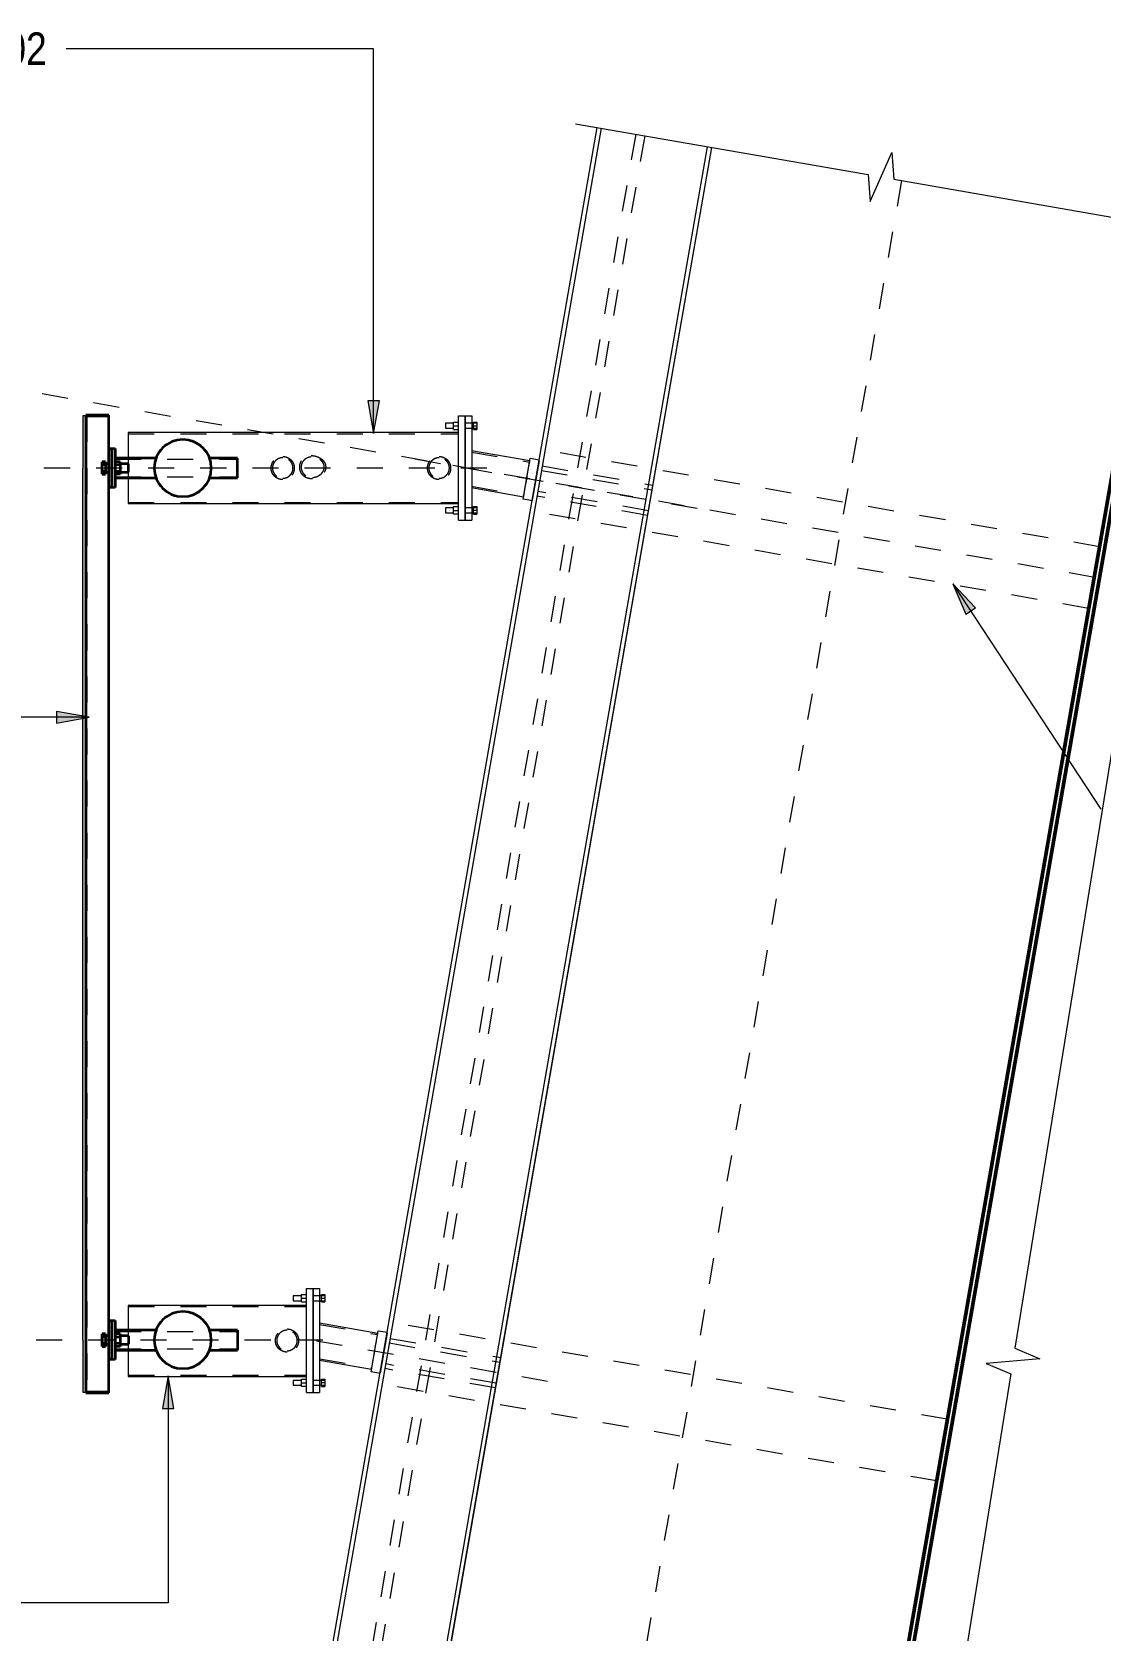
# Model space of a CAD drawing. Header units: metres. Extents: x -1116 to -1094, y 3 to 543.
# Drawn here: x -1101.18 to -1097.09, y 537.15 to 543.29 of the extents above; entities that cross this region are included whole.
import ezdxf

# ---------------------------------------------------------------- set-up
doc = ezdxf.new("R2010")
doc.units = ezdxf.units.M
for name, pattern in [('Dot_Section Line', [0.02, 0, -0.02]), ('JacobsCenter', [0.015, 0.009, -0.0015, 0.003, -0.0015]), ('JacobsDash', [0.0045, 0.003, -0.0015])]:
    doc.linetypes.add(name, pattern=pattern)
doc.layers.get('Defpoints').update_dxf_attribs({"color": 41})
for name, color, linetype, lineweight in [('A-ANNO-DIMS', 7, 'Continuous', 9), ('A-DETL', 7, 'Continuous', 13), ('A-DETL-GENF', 7, 'Continuous', 9), ('A-GENM', 7, 'Continuous', 35), ('A-SIGN', 7, 'Continuous', 9), ('A-WALL', 7, 'Continuous', 50), ('G-ANNO-TEXT', 7, 'Continuous', 9), ('S-BEAM', 7, 'Continuous', 50), ('S-BEAM-HDLN', 7, 'JacobsDash', 18), ('S-FSTN', 7, 'Continuous', 18)]:
    doc.layers.add(name, color=color, linetype=linetype, lineweight=lineweight)
doc.layers.add('G-ANNO-SYMB', color=7, linetype='Continuous', lineweight=35, true_color=0x0080ff)
doc.styles.add('Arial Narrow', font='ARIALN.TTF', dxfattribs={"height": 0.125})
doc.dimstyles.new('Dimension_Standard_T_REO', dxfattribs={"dimscale": 0.3048, "dimtxt": 0.127929, "dimasz": 0.410105, "dimexe": 0.492126, "dimexo": 0.0625, "dimgap": 0.164042, "dimtad": 1, "dimdec": 0, "dimlfac": 1000, "dimzin": 0, "dimdsep": 46, "dimtxsty": 'Arial Narrow', "dimsah": 1, "dimcen": 0.09, "dimaunit": 1, "dimadec": 4, "dimazin": 0, "dimtfac": 1, "dimtdec": 4, "dimtix": 1, "dimtmove": 2, "dimatfit": 3, "dimfxl": 0.492126, "dimfxlon": 1, "dimtvp": 1, "dimtolj": 1, "dimtzin": 0, "dimlwd": 25, "dimlwe": 25, "dimarcsym": 2})

# ---------------------------------------------------------------- blocks, each defined once
blk = doc.blocks.new('06_SFR_GCT_Girder_SuperT_BR08Edge_CS - Super T - 1815-6266069-DRG-2873201 - PLAN - SINAGE FRAME AT NORTH SIDE')
at = {"layer": 'S-BEAM', "color": 254, "true_color": 0xe1e1e1}
blk.add_line((-1134.032, 542.5416), (-1135.5277, 533.9564), dxfattribs=at)
blk = doc.blocks.new('North_Wall - North_Wall-6845343-DRG-2873201 - PLAN - SINAGE FRAME AT NORTH SIDE')
at = {"layer": 'A-WALL', "lineweight": 13}
for p, q in [((224.1952, 1236.7649), (232.8764, 1237.5244)), ((232.8777, 1237.5095), (224.1966, 1236.75)), ((224.2327, 1236.3365), (232.9139, 1237.096)), ((232.9152, 1237.0811), (224.234, 1236.3216)), ((232.9152, 1237.081), (224.234, 1236.3215))]:
    blk.add_line(p, q, dxfattribs=at)
blk = doc.blocks.new('T2D_STATIC SIGN BRACKET BR_08 _3750 WX2700 H_ - SIGN BRACKET 400x400-7293269-DRG-2873201 - PLAN - SINAGE FRAME AT NORTH SIDE')
at = {"layer": 'A-GENM'}
for p, q in [((-1138.1573, 541.814), (-1138.1573, 541.811)), ((-1138.1128, 541.814), (-1138.1573, 541.814)), ((-1138.1573, 541.811), (-1138.1128, 541.811)), ((-1138.1572, 541.811), (-1138.1572, 538.063)), ((-1138.0683, 541.814), (-1138.1128, 541.814)), ((-1138.1128, 541.811), (-1138.095, 541.811)), ((-1138.0926, 541.811), (-1138.095, 541.811)), ((-1138.0926, 541.811), (-1138.079, 541.811)), ((-1138.077, 541.811), (-1138.079, 541.811)), ((-1138.077, 541.811), (-1138.0699, 541.811)), ((-1138.0683, 541.811), (-1138.0695, 541.811)), ((-1138.0683, 541.811), (-1138.0683, 541.814)), ((-1138.0683, 541.686), (-1138.0683, 541.811)), ((-1138.0684, 541.536), (-1138.0684, 541.686)), ((-1138.0684, 541.686), (-1138.0564, 541.686)), ((-1138.0564, 541.536), (-1138.0564, 541.686)), ((-1138.0564, 541.686), (-1138.0444, 541.686)), ((-1138.0564, 541.686), (-1138.0564, 541.536)), ((-1138.0444, 541.686), (-1138.0444, 541.536)), ((-1138.0944, 541.6229), (-1138.0944, 541.6349)), ((-1138.0817, 541.6349), (-1138.0944, 541.6349)), ((-1138.0684, 541.627), (-1138.0944, 541.627)), ((-1138.0944, 541.599), (-1138.0944, 541.6229)), ((-1138.0817, 541.6229), (-1138.0944, 541.6229)), ((-1138.0817, 541.6349), (-1138.0817, 541.6229)), ((-1138.0817, 541.6229), (-1138.0817, 541.599)), ((-1137.8869, 541.649), (-1138.0444, 541.649)), ((-1138.0253, 541.6349), (-1138.0444, 541.6349)), ((-1138.0253, 541.6229), (-1138.0444, 541.6229)), ((-1138.0253, 541.6349), (-1138.0253, 541.6229)), ((-1137.9936, 541.627), (-1138.0253, 541.627)), ((-1138.0253, 541.6229), (-1138.0253, 541.599)), ((-1137.9936, 541.595), (-1137.9936, 541.627)), ((-1137.5753, 541.649), (-1137.6828, 541.649)), ((-1137.5753, 541.5729), (-1137.5753, 541.649)), ((-1138.0944, 541.587), (-1138.0944, 541.599)), ((-1138.0817, 541.599), (-1138.0944, 541.599)), ((-1138.0944, 541.595), (-1138.0684, 541.595)), ((-1138.0944, 541.587), (-1138.0817, 541.587)), ((-1138.0817, 541.599), (-1138.0817, 541.587)), ((-1138.0444, 541.599), (-1138.0253, 541.599)), ((-1138.0253, 541.587), (-1138.0444, 541.587)), ((-1138.0444, 541.5729), (-1137.8869, 541.5729)), ((-1138.0253, 541.599), (-1138.0253, 541.587)), ((-1138.0253, 541.595), (-1137.9936, 541.595)), ((-1137.6828, 541.5729), (-1137.5753, 541.5729)), ((-1138.0564, 541.536), (-1138.0684, 541.536)), ((-1138.0683, 538.338), (-1138.0683, 541.536)), ((-1138.0444, 541.536), (-1138.0564, 541.536)), ((-1138.0684, 538.188), (-1138.0684, 538.338)), ((-1138.0684, 538.338), (-1138.0564, 538.338)), ((-1138.0564, 538.188), (-1138.0564, 538.338)), ((-1138.0564, 538.338), (-1138.0444, 538.338)), ((-1138.0564, 538.338), (-1138.0564, 538.188)), ((-1138.0444, 538.338), (-1138.0444, 538.188)), ((-1138.0444, 538.338), (-1138.0444, 538.338)), ((-1138.0944, 538.2749), (-1138.0944, 538.2869)), ((-1138.0817, 538.2869), (-1138.0944, 538.2869)), ((-1138.0684, 538.279), (-1138.0944, 538.279)), ((-1138.0944, 538.251), (-1138.0944, 538.2749)), ((-1138.0817, 538.2749), (-1138.0944, 538.2749)), ((-1138.0944, 538.239), (-1138.0944, 538.251)), ((-1138.0817, 538.251), (-1138.0944, 538.251)), ((-1138.0944, 538.247), (-1138.0684, 538.247)), ((-1138.0817, 538.2869), (-1138.0817, 538.2749)), ((-1138.0817, 538.2749), (-1138.0817, 538.251)), ((-1138.0817, 538.251), (-1138.0817, 538.239)), ((-1137.8869, 538.301), (-1138.0444, 538.301)), ((-1138.0253, 538.2869), (-1138.0444, 538.2869)), ((-1138.0253, 538.2749), (-1138.0444, 538.2749)), ((-1138.0444, 538.251), (-1138.0253, 538.251)), ((-1138.0253, 538.2869), (-1138.0253, 538.2749)), ((-1137.9936, 538.279), (-1138.0253, 538.279)), ((-1138.0253, 538.2749), (-1138.0253, 538.251)), ((-1138.0253, 538.251), (-1138.0253, 538.239)), ((-1138.0253, 538.247), (-1137.9936, 538.247)), ((-1137.5753, 538.301), (-1137.6828, 538.301)), ((-1138.0944, 538.239), (-1138.0817, 538.239)), ((-1138.0564, 538.188), (-1138.0684, 538.188)), ((-1138.0683, 538.063), (-1138.0683, 538.188)), ((-1138.0444, 538.188), (-1138.0564, 538.188)), ((-1138.0253, 538.239), (-1138.0444, 538.239)), ((-1138.0444, 538.2249), (-1137.8869, 538.2249)), ((-1138.0444, 538.188), (-1138.0444, 538.188)), ((-1137.6828, 538.2249), (-1137.5753, 538.2249)), ((-1138.1574, 538.063), (-1138.1574, 538.06)), ((-1138.1129, 538.063), (-1138.1574, 538.063)), ((-1138.1574, 538.06), (-1138.1129, 538.06)), ((-1138.1129, 538.06), (-1138.0684, 538.06)), ((-1138.095, 538.063), (-1138.1128, 538.063)), ((-1138.0951, 538.063), (-1138.0926, 538.063)), ((-1138.079, 538.063), (-1138.0926, 538.063)), ((-1138.0791, 538.063), (-1138.0769, 538.063)), ((-1138.0699, 538.063), (-1138.0769, 538.063)), ((-1138.0695, 538.063), (-1138.0683, 538.063)), ((-1138.0684, 538.06), (-1138.0684, 538.063))]:
    blk.add_line(p, q, dxfattribs=at)
for centre, radius, start, end in [((-1137.7848, 541.611), 0.1096, 90, 270), ((-1137.7848, 541.611), 0.1095, 140.77924, 146.30687), ((-1137.7848, 541.611), 0.1095, 123.69313, 129.22076), ((-1137.7848, 541.611), 0.1095, 106.87444, 111.34895), ((-1137.7848, 541.611), 0.1096, 270, 90), ((-1137.7848, 541.611), 0.1095, 68.65105, 73.12556), ((-1137.7848, 541.611), 0.1095, 50.77924, 56.30687), ((-1137.7848, 541.611), 0.1096, 33.69313, 39.22076), ((-1137.7848, 541.611), 0.1095, 158.65105, 163.12556), ((-1137.7848, 541.611), 0.1096, 16.87444, 21.34895), ((-1137.7848, 541.611), 0.1095, 196.87444, 201.34895), ((-1137.7848, 541.611), 0.1096, 338.65105, 343.12556), ((-1137.7848, 541.611), 0.1096, 213.69313, 219.22076), ((-1137.7848, 541.611), 0.1096, 230.77924, 236.30687), ((-1137.7848, 541.611), 0.1096, 248.65105, 253.12556), ((-1137.7848, 541.611), 0.1096, 286.87444, 291.34895), ((-1137.7848, 541.611), 0.1095, 303.69313, 309.22076), ((-1137.7848, 541.611), 0.1096, 320.77924, 326.30687), ((-1137.7848, 538.263), 0.1096, 90, 270), ((-1137.7848, 538.263), 0.1096, 106.87444, 111.34895), ((-1137.7848, 538.263), 0.1096, 270, 90), ((-1137.7848, 538.263), 0.1096, 68.65105, 73.12556), ((-1137.7848, 538.263), 0.1096, 140.77924, 146.30687), ((-1137.7848, 538.263), 0.1096, 123.69313, 129.22076), ((-1137.7848, 538.263), 0.1096, 50.77924, 56.30687), ((-1137.7848, 538.263), 0.1095, 33.69313, 39.22076), ((-1137.7848, 538.263), 0.1096, 158.65105, 163.12556), ((-1137.7848, 538.263), 0.1095, 16.87444, 21.34895), ((-1137.7848, 538.263), 0.1095, 196.87444, 201.34895), ((-1137.7848, 538.263), 0.1096, 213.69313, 219.22076), ((-1137.7848, 538.263), 0.1095, 320.77924, 326.30687), ((-1137.7848, 538.263), 0.1096, 338.65105, 343.12556), ((-1137.7848, 538.263), 0.1096, 230.77924, 236.30687), ((-1137.7848, 538.263), 0.1095, 248.65105, 253.12556), ((-1137.7848, 538.263), 0.1095, 286.87444, 291.34895), ((-1137.7848, 538.263), 0.1095, 303.69313, 309.22076)]:
    blk.add_arc(centre, radius, start, end, dxfattribs=at)
for centre, major_axis in [((-1137.9936, 538.263), (0, 0.016)), ((-1137.5753, 538.263), (0, 0.038)), ((-1137.5752, 538.263), (0, 0.0381))]:
    blk.add_ellipse(centre, major_axis=major_axis, ratio=0.000064, start_param=0, end_param=3.141593, dxfattribs=at)
at = {"layer": 'S-BEAM-HDLN'}
for p, q in [((-1138.1527, 541.811), (-1138.1527, 538.063)), ((-1138.0728, 541.811), (-1138.0728, 538.063)), ((-1138.0444, 541.6445), (-1137.5753, 541.6445)), ((-1138.0444, 541.5774), (-1137.5753, 541.5774)), ((-1138.0444, 538.2965), (-1137.5753, 538.2965)), ((-1137.5752, 538.2965), (-1137.5752, 538.2965)), ((-1138.0444, 538.2294), (-1137.5753, 538.2294)), ((-1137.5752, 538.2294), (-1137.5752, 538.2294))]:
    blk.add_line(p, q, dxfattribs=at)
blk = doc.blocks.new('WGA22_Str_Fra_Steel_CHS - 139_7x5 CHS-8730361-DRG-2873201 - PLAN - SINAGE FRAME AT NORTH SIDE')
at = {"layer": 'S-BEAM-HDLN', "lineweight": 13}
for p, q in [((-1137.2598, 538.3229), (-1137.0373, 538.2841)), ((-1137.2598, 538.1912), (-1137.0595, 538.1563))]:
    blk.add_line(p, q, dxfattribs=at)
blk = doc.blocks.new('Column Base Plate-4 Hole - 25mm-6948208-DRG-2873201 - PLAN - SINAGE FRAME AT NORTH SIDE')
at = {"layer": 'S-FSTN', "lineweight": 13}
for p, q in [((-1137.2848, 538.0614), (-1137.2848, 538.4614)), ((-1137.2848, 538.4614), (-1137.2598, 538.4614)), ((-1137.2598, 538.4614), (-1137.2598, 538.0614)), ((-1137.2848, 538.0614), (-1137.2598, 538.0614))]:
    blk.add_line(p, q, dxfattribs=at)
blk = doc.blocks.new('WGA22_Str_Fra_Steel_CHS - 273_1x4_8 CHS-7775142-DRG-2873201 - PLAN - SINAGE FRAME AT NORTH SIDE')
at = {"layer": 'S-BEAM-HDLN', "lineweight": 13}
for p, q in [((0.3496, 0.1317), (-0.3343, 0.1317)), ((0.3496, -0.1318), (-0.3343, -0.1318))]:
    blk.add_line(p, q, dxfattribs=at)
blk = doc.blocks.new('WGA22_Str_Fra_Steel_CHS - 139_7x5 CHS-V2-DRG-2873201 - PLAN - SINAGE FRAME AT NORTH SIDE')
at = {"layer": 'S-BEAM-HDLN', "lineweight": 13}
for p, q in [((-1136.6763, 541.6724), (-1136.4537, 541.6336)), ((-1136.6763, 541.5408), (-1136.476, 541.5059))]:
    blk.add_line(p, q, dxfattribs=at)
blk = doc.blocks.new('WGA22_Str_Fra_Steel_CHS - 273_1x4_8 CHS-7775143-DRG-2873201 - PLAN - SINAGE FRAME AT NORTH SIDE')
at = {"layer": 'S-BEAM-HDLN', "lineweight": 13}
for p, q in [((0.6408, 0.1317), (-0.6271, 0.1317)), ((0.6408, -0.1318), (-0.6271, -0.1318))]:
    blk.add_line(p, q, dxfattribs=at)
blk = doc.blocks.new('N5S-AWS-001 SIGN3 - N5S-AWS-001 SIGN-9283896-DRG-2873201 - PLAN - SINAGE FRAME AT NORTH SIDE')
at = {"layer": 'A-SIGN', "true_color": 0xc0c0c0}
for points in [[(213.9002, 1202.5519), (213.9004, 1202.551), (214.0937, 1202.6024), (214.0909, 1202.6124), (213.8978, 1202.5611)], [(210.6645, 1201.692), (210.6648, 1201.6911), (213.9004, 1202.551), (213.8978, 1202.5611), (210.6621, 1201.7012)], [(210.4712, 1201.6406), (210.4715, 1201.6397), (210.6648, 1201.6911), (210.6621, 1201.7012), (210.4688, 1201.6498)]]:
    blk.add_hatch(color=9, dxfattribs=at).paths.add_polyline_path(points)
at = {"layer": 'A-SIGN'}
for p, q in [((214.091, 1202.6125), (213.8978, 1202.5611)), ((213.9004, 1202.551), (214.0937, 1202.6024)), ((214.0937, 1202.6024), (214.091, 1202.6125)), ((210.6621, 1201.7012), (213.8978, 1202.5611)), ((213.9004, 1202.551), (210.6648, 1201.6911)), ((210.6621, 1201.7012), (210.4688, 1201.6498)), ((210.4688, 1201.6498), (210.4715, 1201.6397)), ((210.4715, 1201.6397), (210.6648, 1201.6911))]:
    blk.add_line(p, q, dxfattribs=at)
blk = doc.blocks.new('06_SFR_GCT_Girder_SuperT_BR08Edge_CS - Super T - 1815-6266048-DRG-2873201 - PLAN - SINAGE FRAME AT NORTH SIDE')
at = {"layer": 'S-BEAM', "color": 254, "true_color": 0xe1e1e1}
blk.add_line((-1134.0521, 542.5451), (-1135.5478, 533.9599), dxfattribs=at)
at = {"layer": 'S-BEAM-HDLN', "color": 254, "true_color": 0xe1e1e1}
blk.add_line((-1136.0121, 542.8866), (-1137.5078, 534.3015), dxfattribs=at)
blk = doc.blocks.new('Column Base Plate with Anchors_T2D - 25mm-V3-DRG-2873201 - PLAN - SINAGE FRAME AT NORTH SIDE')
at = {"layer": 'S-FSTN', "lineweight": 13}
for p, q in [((-1137.3289, 538.4334), (-1137.3606, 538.4334)), ((-1137.3606, 538.4334), (-1137.3606, 538.4239)), ((-1137.3289, 538.4239), (-1137.3289, 538.4382)), ((-1137.3289, 538.4382), (-1137.3098, 538.4382)), ((-1137.3098, 538.0614), (-1137.3098, 538.4614)), ((-1137.3098, 538.4614), (-1137.2848, 538.4614)), ((-1137.2848, 538.4614), (-1137.2848, 538.0614)), ((-1137.2398, 538.4334), (-1137.2598, 538.4334)), ((-1137.2525, 538.4239), (-1137.2525, 538.4382)), ((-1137.2525, 538.4382), (-1137.2398, 538.4382)), ((-1137.2398, 538.4382), (-1137.2398, 538.4239)), ((-1137.3606, 538.4239), (-1137.3606, 538.4144)), ((-1137.3606, 538.4144), (-1137.3289, 538.4144)), ((-1137.3289, 538.4097), (-1137.3289, 538.4239)), ((-1137.3289, 538.4239), (-1137.3098, 538.4239)), ((-1137.3289, 538.4097), (-1137.3098, 538.4097)), ((-1137.2598, 538.4144), (-1137.2398, 538.4144)), ((-1137.2525, 538.4097), (-1137.2525, 538.4239)), ((-1137.2525, 538.4239), (-1137.2398, 538.4239)), ((-1137.2525, 538.4097), (-1137.2398, 538.4097)), ((-1137.2398, 538.4239), (-1137.2398, 538.4097)), ((-1137.3289, 538.1084), (-1137.3606, 538.1084)), ((-1137.3606, 538.1084), (-1137.3606, 538.0989)), ((-1137.3606, 538.0989), (-1137.3606, 538.0894)), ((-1137.3606, 538.0894), (-1137.3289, 538.0894)), ((-1137.3289, 538.0989), (-1137.3289, 538.1132)), ((-1137.3289, 538.1132), (-1137.3098, 538.1132)), ((-1137.3289, 538.0847), (-1137.3289, 538.0989)), ((-1137.3289, 538.0989), (-1137.3098, 538.0989)), ((-1137.3098, 538.0847), (-1137.3289, 538.0847)), ((-1137.3098, 538.0614), (-1137.2848, 538.0614)), ((-1137.2398, 538.1084), (-1137.2598, 538.1084)), ((-1137.2598, 538.0894), (-1137.2398, 538.0894)), ((-1137.2525, 538.0989), (-1137.2525, 538.1132)), ((-1137.2525, 538.1132), (-1137.2398, 538.1132)), ((-1137.2525, 538.0847), (-1137.2525, 538.0989)), ((-1137.2398, 538.0989), (-1137.2525, 538.0989)), ((-1137.2525, 538.0847), (-1137.2398, 538.0847)), ((-1137.2398, 538.1132), (-1137.2398, 538.0989)), ((-1137.2398, 538.0989), (-1137.2398, 538.0847))]:
    blk.add_line(p, q, dxfattribs=at)
at = {"layer": 'S-FSTN', "linetype": 'JacobsDash', "lineweight": 13}
for p, q in [((-1137.2599, 538.4334), (-1137.2848, 538.4334)), ((-1137.2848, 538.4144), (-1137.2599, 538.4144)), ((-1137.2599, 538.1084), (-1137.2848, 538.1084)), ((-1137.2848, 538.0894), (-1137.2599, 538.0894))]:
    blk.add_line(p, q, dxfattribs=at)
blk = doc.blocks.new('BREAK LINE - INPUT VIEW SCALE_R13 - Std Break-7820709-DRG-2873201 - PLAN - SINAGE FRAME AT NORTH SIDE')
at = {"layer": 'A-DETL-GENF'}
for p, q in [((1.065, -0.1), (1.115, 0.1)), ((1.115, 0.1), (1.14, 0)), ((-0.1, 0), (1.04, 0)), ((1.14, 0), (2.28, 0)), ((1.04, 0), (1.065, -0.1))]:
    blk.add_line(p, q, dxfattribs=at)
blk = doc.blocks.new('BREAK LINE - INPUT VIEW SCALE_R13 - Std Break-8821772-DRG-2873201 - PLAN - SINAGE FRAME AT NORTH SIDE')
at = {"layer": 'A-DETL-GENF'}
for p, q in [((4.3978, 0.1), (4.3728, 0)), ((4.4478, -0.1), (4.3978, 0.1)), ((4.3728, 0), (-0.1, 0)), ((4.4728, 0), (4.4478, -0.1)), ((8.9456, 0), (4.4728, 0))]:
    blk.add_line(p, q, dxfattribs=at)
blk = doc.blocks.new('DIMBLOCK9-DRG-2873201 - PLAN - SINAGE FRAME AT NORTH SIDE')
at = {"layer": 'A-ANNO-DIMS', "color": 0, "lineweight": 25, "transparency": 16777216}
for p, q in [((-1101.3456, 538.388), (-1101.3456, 538.513)), ((-1101.2558, 538.263), (-1101.4956, 538.263)), ((-1101.3456, 538.263), (-1101.3456, 538.063)), ((-1101.2558, 538.063), (-1101.4956, 538.063)), ((-1101.3456, 537.938), (-1101.3456, 537.813))]:
    blk.add_line(p, q, dxfattribs=at)
at = {"layer": 'A-ANNO-DIMS', "color": 0, "transparency": 16777216}
for points in [[(-1101.3664, 538.388), (-1101.3248, 538.388), (-1101.3456, 538.263)], [(-1101.3664, 537.938), (-1101.3248, 537.938), (-1101.3456, 538.063)]]:
    blk.add_solid(points, dxfattribs=at)
at = {"layer": 'Defpoints', "color": 0, "transparency": 16777216}
for p in [(-1101.1956, 538.263), (-1101.3456, 538.063), (-1100.9794, 538.063)]:
    blk.add_point(p, dxfattribs=at)
at = {"layer": 'A-ANNO-DIMS', "color": 0, "lineweight": 25, "transparency": 16777216, "insert": (-1101.5572, 537.7533), "char_height": 0.125, "width": 0.285099, "attachment_point": 1, "rotation": 90, "line_spacing_factor": 0.974696, "style": 'Arial Narrow'}
blk.add_mtext('\\A1;200', dxfattribs=at)

msp = doc.modelspace()

# ---------------------------------------------------------------- hatches: boundary and pattern name
at = {"layer": 'G-ANNO-TEXT'}
for points in [[(-1099.8737, 541.7439), (-1099.8517, 541.8689), (-1099.8958, 541.8689)], [(-1097.6513, 541.1668), (-1097.6011, 541.0502), (-1097.5643, 541.0744)], [(-1100.9657, 540.6541), (-1101.0907, 540.6761), (-1101.0907, 540.632)], [(-1100.6617, 538.1254), (-1100.6837, 538.0004), (-1100.6397, 538.0004)]]:
    msp.add_hatch(color=256, dxfattribs=at).paths.add_polyline_path(points)

# ---------------------------------------------------------------- linework, layer by layer
at = {"layer": 'A-DETL', "color": 8, "linetype": 'JacobsDash', "lineweight": 18, "true_color": 0x808080}
msp.add_line((-1098.8678, 542.8926), (-1100.3635, 534.3076), dxfattribs=at)
at = {"layer": 'A-DETL', "linetype": 'JacobsCenter', "lineweight": 18}
for p, q in [((-1097.848, 542.7149), (-1099.3969, 533.8289)), ((-1098.6319, 541.4557), (-1099.7589, 541.6522)), ((-1099.4387, 541.611), (-1101.1737, 541.611)), ((-1100.0687, 538.263), (-1101.1737, 538.263)), ((-1099.2064, 538.1047), (-1100.1423, 538.2678))]:
    msp.add_line(p, q, dxfattribs=at)
at = {"layer": 'A-DETL', "linetype": 'JacobsDash', "lineweight": 18}
for p, q in [((-1097.0887, 541.3086), (-1099.231, 541.682)), ((-1097.1299, 541.0721), (-1099.2722, 541.4455)), ((-1097.6722, 537.9591), (-1099.8145, 538.3325)), ((-1097.7134, 537.7226), (-1099.8557, 538.0961))]:
    msp.add_line(p, q, dxfattribs=at)
at = {"layer": 'A-DETL', "lineweight": 9}
for p, q in [((-1099.2998, 541.491), (-1099.2723, 541.6486)), ((-1099.2723, 541.6486), (-1099.2369, 541.6424)), ((-1099.2385, 541.6387), (-1099.2649, 541.4872)), ((-1099.2643, 541.4848), (-1099.2998, 541.491)), ((-1099.8833, 538.1414), (-1099.8558, 538.299)), ((-1099.8558, 538.299), (-1099.8205, 538.2929)), ((-1099.8221, 538.2891), (-1099.8485, 538.1376)), ((-1099.8479, 538.1352), (-1099.8833, 538.1414))]:
    msp.add_line(p, q, dxfattribs=at)
at = {"layer": 'A-DETL', "linetype": 'JacobsDash'}
for p, q in [((-1099.2267, 541.6193), (-1098.8021, 541.5453)), ((-1099.2298, 541.6016), (-1098.8052, 541.5276)), ((-1098.8223, 541.4291), (-1099.247, 541.5031)), ((-1098.8193, 541.4468), (-1099.2439, 541.5208)), ((-1099.8134, 538.252), (-1099.3888, 538.178)), ((-1099.8103, 538.2698), (-1099.3857, 538.1958)), ((-1099.4059, 538.0795), (-1099.8305, 538.1535)), ((-1099.4028, 538.0972), (-1099.8274, 538.1713))]:
    msp.add_line(p, q, dxfattribs=at)
at = {"layer": 'G-ANNO-SYMB', "color": 7, "linetype": 'Dot_Section Line', "lineweight": 9, "true_color": 0xffffff}
msp.add_line((-1102.1305, 542.0683), (-1096.3896, 541.0676), dxfattribs=at)
at = {"layer": 'G-ANNO-TEXT'}
for p, q in [((-1101.0494, 543.2208), (-1101.0529, 543.2208)), ((-1099.8737, 543.2208), (-1101.0494, 543.2208)), ((-1099.8737, 541.7439), (-1099.8737, 543.2208)), ((-1099.8517, 541.8689), (-1099.8958, 541.8689)), ((-1099.8958, 541.8689), (-1099.8737, 541.7439)), ((-1099.8737, 541.7439), (-1099.8517, 541.8689)), ((-1097.6513, 541.1668), (-1097.6011, 541.0502)), ((-1097.5643, 541.0744), (-1097.6513, 541.1668)), ((-1097.6513, 541.1668), (-1097.0837, 540.3014)), ((-1097.6011, 541.0502), (-1097.5643, 541.0744)), ((-1100.9657, 540.6541), (-1101.7079, 540.6541)), ((-1100.9657, 540.6541), (-1101.0907, 540.6761)), ((-1101.0907, 540.6761), (-1101.0907, 540.632)), ((-1101.0907, 540.632), (-1100.9657, 540.6541)), ((-1100.6617, 538.1254), (-1100.6837, 538.0004)), ((-1100.6397, 538.0004), (-1100.6617, 538.1254)), ((-1100.6617, 538.1254), (-1100.6617, 537.2541)), ((-1100.6837, 538.0004), (-1100.6397, 538.0004)), ((-1100.6617, 537.2541), (-1101.3922, 537.2541))]:
    msp.add_line(p, q, dxfattribs=at)
at = {"layer": 'S-BEAM', "lineweight": 13}
for p, q in [((-1099.5475, 541.7475), (-1100.8154, 541.7475)), ((-1100.8154, 541.7475), (-1100.8154, 541.6494)), ((-1099.274, 541.6386), (-1099.4975, 541.6775)), ((-1100.8154, 541.5725), (-1100.8154, 541.4744)), ((-1099.4975, 541.5357), (-1099.298, 541.501)), ((-1100.8154, 541.4744), (-1099.5475, 541.4744)), ((-1100.1311, 538.3962), (-1100.815, 538.3962)), ((-1100.815, 538.3962), (-1100.815, 538.3014)), ((-1100.1311, 538.1231), (-1100.1311, 538.3962)), ((-1099.8576, 538.289), (-1100.081, 538.328)), ((-1100.815, 538.2245), (-1100.815, 538.1231)), ((-1100.081, 538.1862), (-1099.8816, 538.1514)), ((-1100.815, 538.1231), (-1100.1311, 538.1231))]:
    msp.add_line(p, q, dxfattribs=at)
for centre, start_param in [((-1099.286, 541.5698), 3.141587), ((-1099.8696, 538.2202), 3.141598)]:
    msp.add_ellipse(centre, major_axis=(0.012, 0.0688), ratio=0.000001, start_param=start_param, end_param=6.283185, dxfattribs=at)
at = {"layer": 'S-BEAM-HDLN', "lineweight": 13}
for p, q in [((-1100.8154, 541.6494), (-1100.8154, 541.5726)), ((-1100.815, 538.3014), (-1100.815, 538.2246))]:
    msp.add_line(p, q, dxfattribs=at)
for points, knots in [([(-1100.2225, 541.5665), (-1100.2251, 541.5665), (-1100.229, 541.5669), (-1100.234, 541.568), (-1100.2377, 541.5692), (-1100.2413, 541.5707), (-1100.2447, 541.5724), (-1100.248, 541.5745), (-1100.2511, 541.5769), (-1100.2539, 541.5795), (-1100.2565, 541.5823), (-1100.2589, 541.5854), (-1100.261, 541.5886), (-1100.2628, 541.5921), (-1100.2642, 541.5957), (-1100.2654, 541.5994), (-1100.2666, 541.6044), (-1100.2671, 541.611), (-1100.2664, 541.6188), (-1100.2647, 541.625), (-1100.2628, 541.6298), (-1100.2613, 541.6327), (-1100.2599, 541.6349), (-1100.2585, 541.637), (-1100.2565, 541.6396), (-1100.2539, 541.6424), (-1100.2511, 541.645), (-1100.248, 541.6474), (-1100.2448, 541.6495), (-1100.2413, 541.6513), (-1100.2365, 541.6533), (-1100.2303, 541.6549), (-1100.2251, 541.6554), (-1100.2225, 541.6554)], [0, 0, 0, 0, 0.055556, 0.083333, 0.111111, 0.138889, 0.166667, 0.194444, 0.222222, 0.25, 0.277778, 0.305556, 0.333333, 0.361111, 0.388889, 0.416667, 0.444444, 0.5, 0.555556, 0.611111, 0.638889, 0.666667, 0.680556, 0.694444, 0.722222, 0.75, 0.777778, 0.805556, 0.833333, 0.861111, 0.888889, 0.944444, 1, 1, 1, 1]), ([(-1100.2225, 541.6504), (-1100.2248, 541.6504), (-1100.2294, 541.65), (-1100.2349, 541.6485), (-1100.2392, 541.6467), (-1100.2422, 541.6451), (-1100.2451, 541.6433), (-1100.2478, 541.6412), (-1100.2504, 541.6389), (-1100.2527, 541.6364), (-1100.2548, 541.6337), (-1100.2566, 541.6308), (-1100.2582, 541.6277), (-1100.2595, 541.6245), (-1100.2606, 541.6212), (-1100.2616, 541.6167), (-1100.2621, 541.611), (-1100.2615, 541.604), (-1100.26, 541.5985), (-1100.2582, 541.5942), (-1100.2569, 541.5917), (-1100.2557, 541.5897), (-1100.2544, 541.5878), (-1100.2527, 541.5856), (-1100.2504, 541.583), (-1100.2479, 541.5807), (-1100.2451, 541.5786), (-1100.2422, 541.5768), (-1100.2392, 541.5752), (-1100.2349, 541.5734), (-1100.2294, 541.5719), (-1100.2248, 541.5715), (-1100.2225, 541.5715)], [0, 0, 0, 0, 0.055556, 0.111111, 0.138889, 0.166667, 0.194444, 0.222222, 0.25, 0.277778, 0.305556, 0.333333, 0.361111, 0.388889, 0.416667, 0.444444, 0.5, 0.555556, 0.611111, 0.638889, 0.666667, 0.680556, 0.694444, 0.722222, 0.75, 0.777778, 0.805556, 0.833333, 0.861111, 0.888889, 0.944444, 1, 1, 1, 1]), ([(-1100.2225, 541.6554), (-1100.2198, 541.6554), (-1100.2159, 541.6551), (-1100.2109, 541.6539), (-1100.2072, 541.6528), (-1100.2036, 541.6513), (-1100.2001, 541.6495), (-1100.1969, 541.6474), (-1100.1938, 541.645), (-1100.191, 541.6424), (-1100.1884, 541.6396), (-1100.186, 541.6365), (-1100.1839, 541.6333), (-1100.1821, 541.6298), (-1100.1807, 541.6262), (-1100.1795, 541.6225), (-1100.1783, 541.6175), (-1100.1778, 541.611), (-1100.1785, 541.6031), (-1100.1802, 541.5969), (-1100.1821, 541.5921), (-1100.1836, 541.5892), (-1100.185, 541.587), (-1100.1864, 541.5849), (-1100.1884, 541.5823), (-1100.191, 541.5795), (-1100.1938, 541.5769), (-1100.1969, 541.5745), (-1100.2002, 541.5724), (-1100.2036, 541.5707), (-1100.2084, 541.5687), (-1100.2146, 541.567), (-1100.2198, 541.5665), (-1100.2225, 541.5665)], [0, 0, 0, 0, 0.055556, 0.083333, 0.111111, 0.138889, 0.166667, 0.194444, 0.222222, 0.25, 0.277778, 0.305556, 0.333333, 0.361111, 0.388889, 0.416667, 0.444444, 0.5, 0.555556, 0.611111, 0.638889, 0.666667, 0.680556, 0.694444, 0.722222, 0.75, 0.777778, 0.805556, 0.833333, 0.861111, 0.888889, 0.944444, 1, 1, 1, 1]), ([(-1100.2225, 541.5715), (-1100.2201, 541.5715), (-1100.2155, 541.5719), (-1100.21, 541.5734), (-1100.2057, 541.5752), (-1100.2027, 541.5768), (-1100.1998, 541.5786), (-1100.197, 541.5807), (-1100.1945, 541.583), (-1100.1922, 541.5856), (-1100.1901, 541.5883), (-1100.1883, 541.5912), (-1100.1867, 541.5942), (-1100.1853, 541.5974), (-1100.1843, 541.6007), (-1100.1833, 541.6052), (-1100.1828, 541.611), (-1100.1834, 541.6179), (-1100.1849, 541.6235), (-1100.1867, 541.6277), (-1100.188, 541.6302), (-1100.1892, 541.6322), (-1100.1905, 541.6341), (-1100.1922, 541.6364), (-1100.1945, 541.6389), (-1100.1971, 541.6412), (-1100.1998, 541.6433), (-1100.2027, 541.6451), (-1100.2057, 541.6467), (-1100.21, 541.6485), (-1100.2155, 541.65), (-1100.2201, 541.6504), (-1100.2225, 541.6504)], [0, 0, 0, 0, 0.055556, 0.111111, 0.138889, 0.166667, 0.194444, 0.222222, 0.25, 0.277778, 0.305556, 0.333333, 0.361111, 0.388889, 0.416667, 0.444444, 0.5, 0.555556, 0.611111, 0.638889, 0.666667, 0.680556, 0.694444, 0.722222, 0.75, 0.777778, 0.805556, 0.833333, 0.861111, 0.888889, 0.944444, 1, 1, 1, 1]), ([(-1100.1084, 541.5698), (-1100.1138, 541.5695), (-1100.1245, 541.5705), (-1100.1368, 541.576), (-1100.1439, 541.582), (-1100.1474, 541.5859), (-1100.1498, 541.5891), (-1100.1519, 541.5925), (-1100.1542, 541.5973), (-1100.1571, 541.6062), (-1100.1578, 541.617), (-1100.1556, 541.6275), (-1100.1532, 541.6337), (-1100.1506, 541.6382), (-1100.1476, 541.6426), (-1100.1431, 541.6474), (-1100.1367, 541.6521), (-1100.1272, 541.6567), (-1100.1192, 541.6583), (-1100.1139, 541.6585)], [0, 0, 0, 0, 0.111111, 0.222222, 0.277778, 0.305556, 0.333333, 0.361111, 0.388889, 0.444444, 0.555556, 0.611111, 0.666667, 0.694444, 0.722222, 0.777778, 0.833333, 0.888889, 1, 1, 1, 1]), ([(-1100.1128, 541.6536), (-1100.1175, 541.6534), (-1100.1269, 541.6515), (-1100.1372, 541.6454), (-1100.1437, 541.6386), (-1100.1488, 541.6307), (-1100.1523, 541.6192), (-1100.1515, 541.6071), (-1100.1485, 541.5981), (-1100.145, 541.5919), (-1100.1405, 541.5864), (-1100.1332, 541.5804), (-1100.1222, 541.5755), (-1100.1127, 541.5746), (-1100.1079, 541.5748)], [0, 0, 0, 0, 0.111111, 0.222222, 0.277778, 0.333333, 0.444444, 0.555556, 0.611111, 0.666667, 0.722222, 0.777778, 0.888889, 1, 1, 1, 1]), ([(-1100.1139, 541.6585), (-1100.111, 541.6587), (-1100.1067, 541.6586), (-1100.1011, 541.6578), (-1100.0969, 541.6569), (-1100.0927, 541.6557), (-1100.0887, 541.6543), (-1100.0855, 541.6528), (-1100.0829, 541.6516), (-1100.0811, 541.6505), (-1100.0793, 541.6494), (-1100.0769, 541.6479), (-1100.074, 541.6458), (-1100.0713, 541.6435), (-1100.0693, 541.6415), (-1100.0679, 541.64), (-1100.0665, 541.6384), (-1100.0647, 541.6361), (-1100.0627, 541.6332), (-1100.0607, 541.6294), (-1100.0594, 541.6261), (-1100.0586, 541.6234), (-1100.058, 541.6206), (-1100.0575, 541.6171), (-1100.0574, 541.6127), (-1100.0578, 541.6085), (-1100.0588, 541.6043), (-1100.0603, 541.6003), (-1100.0619, 541.597), (-1100.0634, 541.5946), (-1100.0645, 541.5928), (-1100.0658, 541.5911), (-1100.0676, 541.5889), (-1100.07, 541.5863), (-1100.0726, 541.5839), (-1100.0748, 541.5821), (-1100.0766, 541.5808), (-1100.0783, 541.5796), (-1100.0807, 541.5781), (-1100.0838, 541.5764), (-1100.0877, 541.5746), (-1100.0917, 541.573), (-1100.0958, 541.5718), (-1100.1013, 541.5705), (-1100.1056, 541.5699), (-1100.1084, 541.5698)], [0, 0, 0, 0, 0.055556, 0.083333, 0.111111, 0.138889, 0.166667, 0.194444, 0.208333, 0.222222, 0.236111, 0.25, 0.277778, 0.305556, 0.319444, 0.333333, 0.347222, 0.361111, 0.388889, 0.416667, 0.444444, 0.458333, 0.472222, 0.5, 0.527778, 0.555556, 0.583333, 0.611111, 0.638889, 0.652778, 0.666667, 0.680556, 0.694444, 0.722222, 0.75, 0.763889, 0.777778, 0.791667, 0.805556, 0.833333, 0.861111, 0.888889, 0.916667, 0.944444, 1, 1, 1, 1]), ([(-1100.1079, 541.5748), (-1100.1054, 541.5749), (-1100.1016, 541.5754), (-1100.0967, 541.5766), (-1100.0931, 541.5777), (-1100.0896, 541.5791), (-1100.0862, 541.5807), (-1100.0834, 541.5822), (-1100.0813, 541.5836), (-1100.0798, 541.5846), (-1100.0783, 541.5858), (-1100.0763, 541.5874), (-1100.074, 541.5895), (-1100.0719, 541.5918), (-1100.0703, 541.5938), (-1100.0692, 541.5953), (-1100.0682, 541.5969), (-1100.0669, 541.5991), (-1100.0655, 541.6019), (-1100.0642, 541.6055), (-1100.0634, 541.6092), (-1100.063, 541.6129), (-1100.0631, 541.6168), (-1100.0636, 541.6206), (-1100.0646, 541.6242), (-1100.0659, 541.6277), (-1100.0677, 541.631), (-1100.0694, 541.6337), (-1100.071, 541.6357), (-1100.0722, 541.6371), (-1100.0734, 541.6385), (-1100.0752, 541.6402), (-1100.0776, 541.6423), (-1100.0801, 541.6441), (-1100.0822, 541.6455), (-1100.0838, 541.6465), (-1100.0854, 541.6474), (-1100.0877, 541.6485), (-1100.0905, 541.6498), (-1100.0941, 541.6511), (-1100.0977, 541.6521), (-1100.1014, 541.6529), (-1100.1064, 541.6536), (-1100.1102, 541.6537), (-1100.1128, 541.6536)], [0, 0, 0, 0, 0.055556, 0.083333, 0.111111, 0.138889, 0.166667, 0.194444, 0.208333, 0.222222, 0.236111, 0.25, 0.277778, 0.305556, 0.319444, 0.333333, 0.347222, 0.361111, 0.388889, 0.416667, 0.444444, 0.472222, 0.5, 0.527778, 0.555556, 0.583333, 0.611111, 0.638889, 0.652778, 0.666667, 0.680556, 0.694444, 0.722222, 0.75, 0.763889, 0.777778, 0.791667, 0.805556, 0.833333, 0.861111, 0.888889, 0.916667, 0.944444, 1, 1, 1, 1]), ([(-1099.6225, 541.5665), (-1099.6251, 541.5665), (-1099.629, 541.5669), (-1099.634, 541.568), (-1099.6377, 541.5692), (-1099.6413, 541.5707), (-1099.6447, 541.5724), (-1099.648, 541.5745), (-1099.6511, 541.5769), (-1099.6539, 541.5795), (-1099.6565, 541.5823), (-1099.6589, 541.5854), (-1099.661, 541.5886), (-1099.6628, 541.5921), (-1099.6642, 541.5957), (-1099.6654, 541.5994), (-1099.6666, 541.6044), (-1099.6671, 541.611), (-1099.6664, 541.6188), (-1099.6647, 541.625), (-1099.6628, 541.6298), (-1099.6613, 541.6327), (-1099.6599, 541.6349), (-1099.6585, 541.637), (-1099.6565, 541.6396), (-1099.6539, 541.6424), (-1099.6511, 541.645), (-1099.648, 541.6474), (-1099.6448, 541.6495), (-1099.6413, 541.6513), (-1099.6365, 541.6533), (-1099.6303, 541.6549), (-1099.6251, 541.6554), (-1099.6225, 541.6554)], [0, 0, 0, 0, 0.055556, 0.083333, 0.111111, 0.138889, 0.166667, 0.194444, 0.222222, 0.25, 0.277778, 0.305556, 0.333333, 0.361111, 0.388889, 0.416667, 0.444444, 0.5, 0.555556, 0.611111, 0.638889, 0.666667, 0.680556, 0.694444, 0.722222, 0.75, 0.777778, 0.805556, 0.833333, 0.861111, 0.888889, 0.944444, 1, 1, 1, 1]), ([(-1099.6225, 541.6504), (-1099.6248, 541.6504), (-1099.6294, 541.65), (-1099.6349, 541.6485), (-1099.6392, 541.6467), (-1099.6422, 541.6451), (-1099.6451, 541.6433), (-1099.6478, 541.6412), (-1099.6504, 541.6389), (-1099.6527, 541.6364), (-1099.6548, 541.6337), (-1099.6566, 541.6308), (-1099.6582, 541.6277), (-1099.6595, 541.6245), (-1099.6606, 541.6212), (-1099.6616, 541.6167), (-1099.6621, 541.611), (-1099.6615, 541.604), (-1099.66, 541.5985), (-1099.6582, 541.5942), (-1099.6569, 541.5917), (-1099.6557, 541.5897), (-1099.6544, 541.5878), (-1099.6527, 541.5856), (-1099.6504, 541.583), (-1099.6479, 541.5807), (-1099.6451, 541.5786), (-1099.6422, 541.5768), (-1099.6392, 541.5752), (-1099.6349, 541.5734), (-1099.6294, 541.5719), (-1099.6248, 541.5715), (-1099.6225, 541.5715)], [0, 0, 0, 0, 0.055556, 0.111111, 0.138889, 0.166667, 0.194444, 0.222222, 0.25, 0.277778, 0.305556, 0.333333, 0.361111, 0.388889, 0.416667, 0.444444, 0.5, 0.555556, 0.611111, 0.638889, 0.666667, 0.680556, 0.694444, 0.722222, 0.75, 0.777778, 0.805556, 0.833333, 0.861111, 0.888889, 0.944444, 1, 1, 1, 1]), ([(-1099.6225, 541.6554), (-1099.6198, 541.6554), (-1099.6159, 541.6551), (-1099.6109, 541.6539), (-1099.6072, 541.6528), (-1099.6036, 541.6513), (-1099.6001, 541.6495), (-1099.5969, 541.6474), (-1099.5938, 541.645), (-1099.591, 541.6424), (-1099.5884, 541.6396), (-1099.586, 541.6365), (-1099.5839, 541.6333), (-1099.5821, 541.6298), (-1099.5807, 541.6262), (-1099.5795, 541.6225), (-1099.5783, 541.6175), (-1099.5778, 541.611), (-1099.5785, 541.6031), (-1099.5802, 541.5969), (-1099.5821, 541.5921), (-1099.5836, 541.5892), (-1099.585, 541.587), (-1099.5864, 541.5849), (-1099.5884, 541.5823), (-1099.591, 541.5795), (-1099.5938, 541.5769), (-1099.5969, 541.5745), (-1099.6002, 541.5724), (-1099.6036, 541.5707), (-1099.6084, 541.5687), (-1099.6146, 541.567), (-1099.6198, 541.5665), (-1099.6225, 541.5665)], [0, 0, 0, 0, 0.055556, 0.083333, 0.111111, 0.138889, 0.166667, 0.194444, 0.222222, 0.25, 0.277778, 0.305556, 0.333333, 0.361111, 0.388889, 0.416667, 0.444444, 0.5, 0.555556, 0.611111, 0.638889, 0.666667, 0.680556, 0.694444, 0.722222, 0.75, 0.777778, 0.805556, 0.833333, 0.861111, 0.888889, 0.944444, 1, 1, 1, 1]), ([(-1099.6225, 541.5715), (-1099.6201, 541.5715), (-1099.6155, 541.5719), (-1099.61, 541.5734), (-1099.6057, 541.5752), (-1099.6027, 541.5768), (-1099.5998, 541.5786), (-1099.597, 541.5807), (-1099.5945, 541.583), (-1099.5922, 541.5856), (-1099.5901, 541.5883), (-1099.5883, 541.5912), (-1099.5867, 541.5942), (-1099.5853, 541.5974), (-1099.5843, 541.6007), (-1099.5833, 541.6052), (-1099.5828, 541.611), (-1099.5834, 541.6179), (-1099.5849, 541.6235), (-1099.5867, 541.6277), (-1099.588, 541.6302), (-1099.5892, 541.6322), (-1099.5905, 541.6341), (-1099.5922, 541.6364), (-1099.5945, 541.6389), (-1099.5971, 541.6412), (-1099.5998, 541.6433), (-1099.6027, 541.6451), (-1099.6057, 541.6467), (-1099.61, 541.6485), (-1099.6155, 541.65), (-1099.6201, 541.6504), (-1099.6225, 541.6504)], [0, 0, 0, 0, 0.055556, 0.111111, 0.138889, 0.166667, 0.194444, 0.222222, 0.25, 0.277778, 0.305556, 0.333333, 0.361111, 0.388889, 0.416667, 0.444444, 0.5, 0.555556, 0.611111, 0.638889, 0.666667, 0.680556, 0.694444, 0.722222, 0.75, 0.777778, 0.805556, 0.833333, 0.861111, 0.888889, 0.944444, 1, 1, 1, 1]), ([(-1100.206, 538.217), (-1100.2086, 538.217), (-1100.2138, 538.2174), (-1100.2201, 538.2191), (-1100.2249, 538.2211), (-1100.2283, 538.2229), (-1100.2316, 538.225), (-1100.2347, 538.2274), (-1100.2375, 538.23), (-1100.2401, 538.2328), (-1100.2425, 538.2359), (-1100.2445, 538.2391), (-1100.2463, 538.2426), (-1100.2478, 538.2462), (-1100.249, 538.2499), (-1100.2501, 538.255), (-1100.2507, 538.2615), (-1100.25, 538.2693), (-1100.2483, 538.2756), (-1100.2463, 538.2804), (-1100.2448, 538.2832), (-1100.2435, 538.2854), (-1100.242, 538.2875), (-1100.2401, 538.2901), (-1100.2379, 538.2924), (-1100.2361, 538.2942), (-1100.2341, 538.2959), (-1100.2316, 538.2979), (-1100.2283, 538.2999), (-1100.2249, 538.3017), (-1100.2201, 538.3037), (-1100.2138, 538.3054), (-1100.2086, 538.3059), (-1100.206, 538.3059)], [0, 0, 0, 0, 0.055556, 0.111111, 0.138889, 0.166667, 0.194444, 0.222222, 0.25, 0.277778, 0.305556, 0.333333, 0.361111, 0.388889, 0.416667, 0.444444, 0.5, 0.555556, 0.611111, 0.638889, 0.666667, 0.680556, 0.694444, 0.722222, 0.75, 0.763889, 0.777778, 0.805556, 0.833333, 0.861111, 0.888889, 0.944444, 1, 1, 1, 1]), ([(-1100.206, 538.3059), (-1100.2034, 538.3059), (-1100.1995, 538.3055), (-1100.1944, 538.3044), (-1100.1907, 538.3032), (-1100.1871, 538.3017), (-1100.1837, 538.2999), (-1100.1805, 538.2979), (-1100.1774, 538.2955), (-1100.1746, 538.2929), (-1100.172, 538.2901), (-1100.1696, 538.287), (-1100.1675, 538.2838), (-1100.1657, 538.2804), (-1100.1642, 538.2768), (-1100.1631, 538.2731), (-1100.1619, 538.268), (-1100.1613, 538.2615), (-1100.162, 538.2537), (-1100.1637, 538.2474), (-1100.1657, 538.2426), (-1100.1672, 538.2397), (-1100.1685, 538.2375), (-1100.17, 538.2354), (-1100.1719, 538.2328), (-1100.1745, 538.23), (-1100.1774, 538.2274), (-1100.1805, 538.225), (-1100.1837, 538.2229), (-1100.1871, 538.2211), (-1100.1919, 538.2191), (-1100.1982, 538.2174), (-1100.2034, 538.217), (-1100.206, 538.217)], [0, 0, 0, 0, 0.055556, 0.083333, 0.111111, 0.138889, 0.166667, 0.194444, 0.222222, 0.25, 0.277778, 0.305556, 0.333333, 0.361111, 0.388889, 0.416667, 0.444444, 0.5, 0.555556, 0.611111, 0.638889, 0.666667, 0.680556, 0.694444, 0.722222, 0.75, 0.777778, 0.805556, 0.833333, 0.861111, 0.888889, 0.944444, 1, 1, 1, 1]), ([(-1100.206, 538.3009), (-1100.2083, 538.3009), (-1100.2129, 538.3005), (-1100.2185, 538.299), (-1100.2228, 538.2972), (-1100.2258, 538.2956), (-1100.2287, 538.2938), (-1100.2314, 538.2917), (-1100.2339, 538.2894), (-1100.2362, 538.2869), (-1100.2383, 538.2841), (-1100.2402, 538.2813), (-1100.2418, 538.2782), (-1100.2431, 538.275), (-1100.2441, 538.2717), (-1100.2452, 538.2673), (-1100.2457, 538.2615), (-1100.2451, 538.2546), (-1100.2433, 538.2479), (-1100.2408, 538.2426), (-1100.2384, 538.2388), (-1100.2363, 538.236), (-1100.234, 538.2335), (-1100.2314, 538.2312), (-1100.2287, 538.2291), (-1100.2258, 538.2272), (-1100.2228, 538.2257), (-1100.2185, 538.2239), (-1100.2129, 538.2224), (-1100.2083, 538.222), (-1100.206, 538.222)], [0, 0, 0, 0, 0.055556, 0.111111, 0.138889, 0.166667, 0.194444, 0.222222, 0.25, 0.277778, 0.305556, 0.333333, 0.361111, 0.388889, 0.416667, 0.444444, 0.5, 0.555556, 0.611111, 0.666667, 0.694444, 0.722222, 0.75, 0.777778, 0.805556, 0.833333, 0.861111, 0.888889, 0.944444, 1, 1, 1, 1]), ([(-1100.206, 538.222), (-1100.2037, 538.222), (-1100.1991, 538.2224), (-1100.1935, 538.2239), (-1100.1893, 538.2257), (-1100.1862, 538.2272), (-1100.1833, 538.2291), (-1100.1806, 538.2312), (-1100.1781, 538.2335), (-1100.1758, 538.236), (-1100.1737, 538.2388), (-1100.1718, 538.2417), (-1100.1702, 538.2447), (-1100.1685, 538.249), (-1100.167, 538.2546), (-1100.1664, 538.2615), (-1100.167, 538.2684), (-1100.1685, 538.274), (-1100.1703, 538.2782), (-1100.1716, 538.2808), (-1100.1728, 538.2827), (-1100.1741, 538.2846), (-1100.1758, 538.2869), (-1100.1781, 538.2894), (-1100.1806, 538.2917), (-1100.1834, 538.2938), (-1100.1862, 538.2956), (-1100.1893, 538.2972), (-1100.1935, 538.299), (-1100.1991, 538.3005), (-1100.2037, 538.3009), (-1100.206, 538.3009)], [0, 0, 0, 0, 0.055556, 0.111111, 0.138889, 0.166667, 0.194444, 0.222222, 0.25, 0.277778, 0.305556, 0.333333, 0.361111, 0.388889, 0.444444, 0.5, 0.555556, 0.611111, 0.638889, 0.666667, 0.680556, 0.694444, 0.722222, 0.75, 0.777778, 0.805556, 0.833333, 0.861111, 0.888889, 0.944444, 1, 1, 1, 1])]:
    msp.add_open_spline(points, degree=3, knots=knots, dxfattribs=at)

# ---------------------------------------------------------------- block references
at = {"layer": 'A-DETL-GENF'}
for name, p, rotation in [('BREAK LINE - INPUT VIEW SCALE_R13 - Std Break-7820709-DRG-2873201 - PLAN - SINAGE FRAME AT NORTH SIDE', (-1099.0008, 542.9158), 350.1172754235303), ('BREAK LINE - INPUT VIEW SCALE_R13 - Std Break-8821772-DRG-2873201 - PLAN - SINAGE FRAME AT NORTH SIDE', (-1098.1268, 533.8165), 80.81084049314904)]:
    msp.add_blockref(name, p, dxfattribs=dict(at, rotation=rotation))
at = {"layer": 'A-GENM'}
msp.add_blockref('T2D_STATIC SIGN BRACKET BR_08 _3750 WX2700 H_ - SIGN BRACKET 400x400-7293269-DRG-2873201 - PLAN - SINAGE FRAME AT NORTH SIDE', (37.1788, 0), dxfattribs=at)
at = {"layer": 'A-SIGN', "rotation": 75.11694444448541}
msp.add_blockref('N5S-AWS-001 SIGN3 - N5S-AWS-001 SIGN-9283896-DRG-2873201 - PLAN - SINAGE FRAME AT NORTH SIDE', (6.2895, 26.0148), dxfattribs=at)
at = {"layer": 'A-WALL', "lineweight": 13, "rotation": 75.11694444448541}
msp.add_blockref('North_Wall - North_Wall-6845343-DRG-2873201 - PLAN - SINAGE FRAME AT NORTH SIDE', (37.1788, 0), dxfattribs=at)
at = {"layer": 'S-BEAM', "color": 254, "true_color": 0xe1e1e1}
msp.add_blockref('06_SFR_GCT_Girder_SuperT_BR08Edge_CS - Super T - 1815-6266069-DRG-2873201 - PLAN - SINAGE FRAME AT NORTH SIDE', (37.1788, 0), dxfattribs=at)
at = {"layer": 'S-BEAM-HDLN', "color": 254, "true_color": 0xe1e1e1}
msp.add_blockref('06_SFR_GCT_Girder_SuperT_BR08Edge_CS - Super T - 1815-6266048-DRG-2873201 - PLAN - SINAGE FRAME AT NORTH SIDE', (37.1788, 0), dxfattribs=at)
at = {"layer": 'S-BEAM-HDLN', "lineweight": 13, "rotation": 180}
for name, p in [('WGA22_Str_Fra_Steel_CHS - 273_1x4_8 CHS-7775143-DRG-2873201 - PLAN - SINAGE FRAME AT NORTH SIDE', (-1100.1745, 541.611)), ('WGA22_Str_Fra_Steel_CHS - 273_1x4_8 CHS-7775142-DRG-2873201 - PLAN - SINAGE FRAME AT NORTH SIDE', (-1100.4654, 538.2596))]:
    msp.add_blockref(name, p, dxfattribs=at)
at = {"layer": 'S-BEAM-HDLN', "lineweight": 13}
for name in ['WGA22_Str_Fra_Steel_CHS - 139_7x5 CHS-V2-DRG-2873201 - PLAN - SINAGE FRAME AT NORTH SIDE', 'WGA22_Str_Fra_Steel_CHS - 139_7x5 CHS-8730361-DRG-2873201 - PLAN - SINAGE FRAME AT NORTH SIDE']:
    msp.add_blockref(name, (37.1788, 0), dxfattribs=at)
at = {"layer": 'S-FSTN', "linetype": 'JacobsDash', "lineweight": 13}
for p in [(37.7624, 3.3495), (37.1788, 0)]:
    msp.add_blockref('Column Base Plate with Anchors_T2D - 25mm-V3-DRG-2873201 - PLAN - SINAGE FRAME AT NORTH SIDE', p, dxfattribs=at)
at = {"layer": 'S-FSTN', "lineweight": 13}
for p in [(37.7624, 3.3495), (37.1788, 0)]:
    msp.add_blockref('Column Base Plate-4 Hole - 25mm-6948208-DRG-2873201 - PLAN - SINAGE FRAME AT NORTH SIDE', p, dxfattribs=at)

# ---------------------------------------------------------------- texts
at = {"layer": 'G-ANNO-TEXT', "insert": (-1102.9899, 543.2833), "char_height": 0.125, "attachment_point": 1, "style": 'Arial Narrow', "bg_fill": 3, "box_fill_scale": 1, "bg_fill_color": 256, "bg_fill_true_color": 13158600, "bg_fill_transparency": 0}
msp.add_mtext('REFER SHEET No. 2873202', dxfattribs=at)

# ---------------------------------------------------------------- dimensions: what is measured, and where the dimension line sits
at = {"layer": 'A-ANNO-DIMS', "lineweight": 25}
dim = msp.add_linear_dim(base=(-1101.3456, 538.063), p1=(-1101.1956, 538.263), p2=(-1100.9794, 538.063), angle=90, dimstyle='Dimension_Standard_T_REO', override={"dimpost": '<>', "dimfxl": 0.294525}, dxfattribs=at)
dim.commit()
dim.dimension.update_dxf_attribs({"geometry": 'DIMBLOCK9-DRG-2873201 - PLAN - SINAGE FRAME AT NORTH SIDE', "text_midpoint": (-1101.4738, 537.8959), "dimtype": 160, "text_rotation": 90})

doc.saveas('drawing.dxf')
